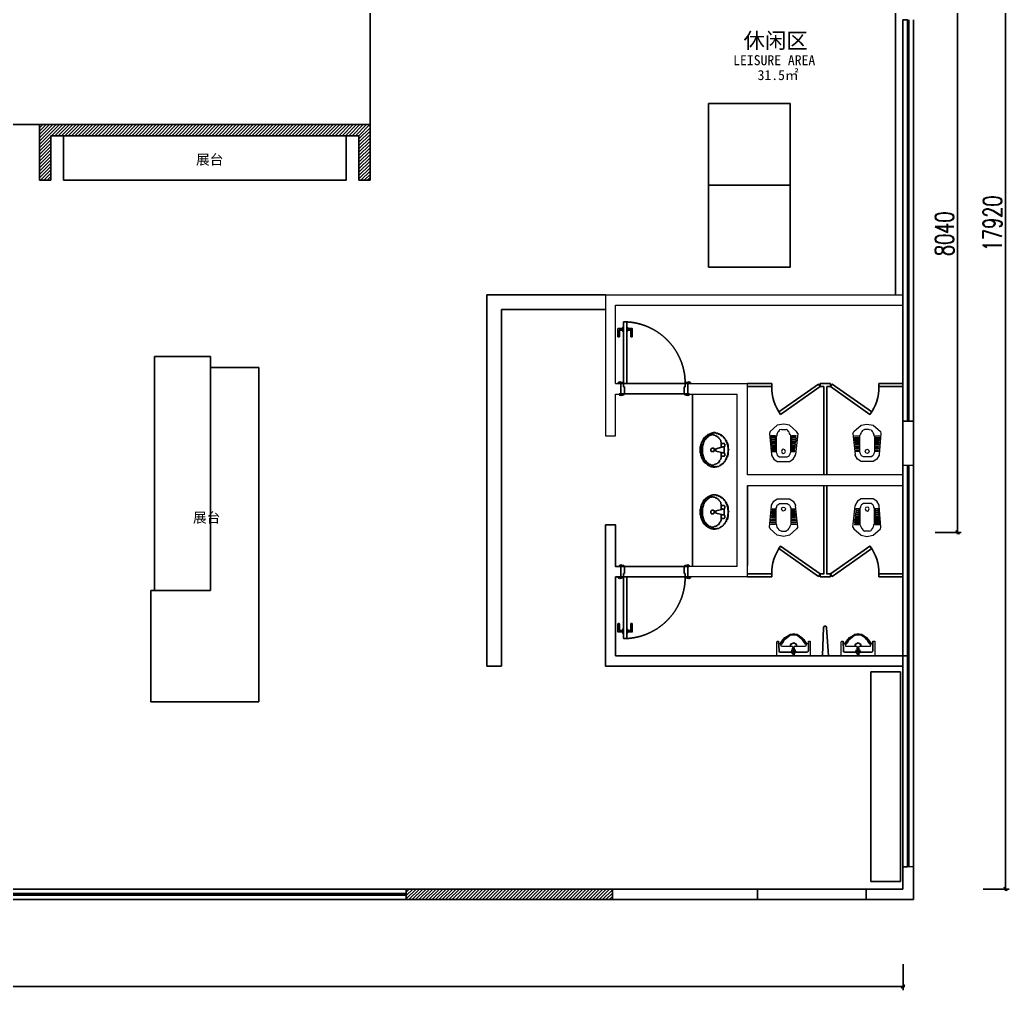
# Model space of a CAD drawing. Header units: millimetres. Extents: x 5625199 to 7433318, y -3316392 to -2552493.
# Drawn here: x 5641114 to 5654424, y -3289603 to -3276542 of the extents above; entities that cross this region are included whole.
import ezdxf

# ---------------------------------------------------------------- set-up
doc = ezdxf.new("R2010")
doc.units = ezdxf.units.MM
doc.header["$PDMODE"] = 35
doc.header["$PDSIZE"] = -10
doc.linetypes.add('HIDDEN', pattern=[9.525, 6.35, -3.175])
for name, color, linetype in [('250', 250, 'Continuous'), ('8', 8, 'Continuous'), ('PL-固定落地', 155, 'Continuous'), ('PL-文字标注', 2, 'Continuous'), ('PL-新建墙体', 5, 'Continuous'), ('PL-活动家具', 15, 'Continuous'), ('PL-门', 4, 'Continuous')]:
    doc.layers.add(name, color=color, linetype=linetype)
doc.styles.add('标注-尺寸', font='simplex.shx', dxfattribs={"width": 0.7})
doc.styles.add('黑体', font='simhei.ttf')
doc.dimstyles.new('MS55', dxfattribs={"dimscale": 0, "dimtxt": 5, "dimasz": 1, "dimexe": 1, "dimexo": 0.8, "dimgap": 1, "dimtad": 1, "dimdec": 0, "dimrnd": 5, "dimdsep": 46, "dimtxsty": '标注-尺寸', "dimblk": 'ARCHTICK', "dimcen": 0, "dimdle": 0.5, "dimclrd": 256, "dimclre": 256, "dimclrt": 50, "dimadec": 0, "dimazin": 0, "dimtfac": 1, "dimtdec": 0, "dimtix": 1, "dimtofl": 0, "dimtmove": 2, "dimatfit": 3, "dimldrblk": 'jt2', "dimfxl": 6, "dimfxlon": 1, "dimtvp": 1, "dimtolj": 1, "dimtzin": 0, "dimarcsym": 0})
pattern_1 = [(45, (-621.367, -1107622.706), (-22.4506403, 22.4506403), [])]

# ---------------------------------------------------------------- blocks, each defined once
blk = doc.blocks.new('_ArchTick')
at = {"color": 0, "linetype": 'ByBlock', "const_width": 0.4}
blk.add_lwpolyline([(-0.5, -0.5), (0.5, 0.5)], dxfattribs=at)
blk = doc.blocks.new('*D1386')
at = {"layer": '8', "lineweight": -2, "ltscale": 500, "transparency": 16777216}
for p, q in [((5653429, -3275402), (5653779, -3275402)), ((5653729, -3275377), (5653729, -3283467)), ((5653429, -3283442), (5653779, -3283442))]:
    blk.add_line(p, q, dxfattribs=at)
at = {"layer": 'Defpoints', "color": 0, "ltscale": 500, "transparency": 16777216}
for p in [(5651455, -3275402), (5652385, -3283442), (5653729, -3283442)]:
    blk.add_point(p, dxfattribs=at)
at = {"layer": '8', "linetype": 'ByBlock', "lineweight": -2, "ltscale": 500, "transparency": 16777216, "xscale": 50.00000000000001, "yscale": 50.00000000000001, "zscale": 50.00000000000001}
for p, rotation in [((5653729, -3275402), 90), ((5653729, -3283442), 270)]:
    blk.add_blockref('_ArchTick', p, dxfattribs=dict(at, rotation=rotation))
at = {"layer": '8', "color": 50, "ltscale": 500, "transparency": 16777216, "insert": (5653554, -3279422), "char_height": 250, "attachment_point": 5, "rotation": 90, "style": '标注-尺寸'}
blk.add_mtext('\\A1;8040', dxfattribs=at)
blk = doc.blocks.new('jt2')
at = {"ltscale": 0.1}
blk.add_line((0, 0), (-1, 0), dxfattribs=at)
at = {"color": 6, "ltscale": 0.1}
blk.add_lwpolyline([(-1.22, 1.26), (-0.72, 1.5), (0.02, 0), (-0.72, -1.5), (-1.22, -1.26), (0, 0), (-1.22, 1.26)], dxfattribs=at)
blk = doc.blocks.new('*D1387')
at = {"layer": '8', "lineweight": -2, "ltscale": 500, "transparency": 16777216}
for p, q in [((5654074, -3270322), (5654424, -3270322)), ((5654374, -3288267), (5654374, -3270297)), ((5654074, -3288242), (5654424, -3288242))]:
    blk.add_line(p, q, dxfattribs=at)
at = {"layer": 'Defpoints', "color": 0, "ltscale": 500, "transparency": 16777216}
for p in [(5652864, -3270322), (5654374, -3270322), (5652747, -3288242)]:
    blk.add_point(p, dxfattribs=at)
at = {"layer": '8', "linetype": 'ByBlock', "lineweight": -2, "ltscale": 500, "transparency": 16777216, "xscale": 50.00000000000001, "yscale": 50.00000000000001, "zscale": 50.00000000000001}
for p, rotation in [((5654374, -3270322), 90), ((5654374, -3288242), 270)]:
    blk.add_blockref('_ArchTick', p, dxfattribs=dict(at, rotation=rotation))
at = {"layer": '8', "color": 50, "ltscale": 500, "transparency": 16777216, "insert": (5654199, -3279282), "char_height": 250, "attachment_point": 5, "rotation": 90, "style": '标注-尺寸'}
blk.add_mtext('\\A1;17920', dxfattribs=at)
blk = doc.blocks.new('*D1390')
at = {"layer": '8', "lineweight": -2, "ltscale": 500, "transparency": 16777216}
for p, q in [((5626825, -3289253), (5626825, -3289603)), ((5652995, -3289253), (5652995, -3289603)), ((5626800, -3289553), (5653020, -3289553))]:
    blk.add_line(p, q, dxfattribs=at)
at = {"layer": 'Defpoints', "color": 0, "ltscale": 500, "transparency": 16777216}
for p in [(5626825, -3284384), (5652995, -3288242), (5652995, -3289553)]:
    blk.add_point(p, dxfattribs=at)
at = {"layer": '8', "linetype": 'ByBlock', "lineweight": -2, "ltscale": 500, "transparency": 16777216, "xscale": 50.00000000000001, "yscale": 50.00000000000001, "zscale": 50.00000000000001, "rotation": 180}
blk.add_blockref('_ArchTick', (5626825, -3289553), dxfattribs=at)
at = {"layer": '8', "linetype": 'ByBlock', "lineweight": -2, "ltscale": 500, "transparency": 16777216, "xscale": 50.00000000000001, "yscale": 50.00000000000001, "zscale": 50.00000000000001}
blk.add_blockref('_ArchTick', (5652995, -3289553), dxfattribs=at)
at = {"layer": '8', "color": 50, "ltscale": 500, "transparency": 16777216, "insert": (5639910, -3289378), "char_height": 250, "attachment_point": 5, "style": '标注-尺寸'}
blk.add_mtext('\\A1;26170', dxfattribs=at)
blk = doc.blocks.new('GRDRDRD')
at = {"lineweight": 9}
for points in [[(5099847, -2519310), (5099792, -2519279), (5099760, -2519231), (5099760, -2519145), (5099760, -2519066), (5099792, -2519018), (5099847, -2518987)], [(5099847, -2518987), (5099855, -2518987)], [(5100139, -2518955), (5099855, -2518987)], [(5100139, -2518955), (5100163, -2518971)], [(5100163, -2518971), (5100250, -2519066), (5100265, -2519145), (5100250, -2519231), (5100163, -2519326)], [(5099823, -2519097), (5099839, -2519073)], [(5099823, -2519200), (5099823, -2519097)], [(5099839, -2519073), (5099847, -2519066), (5099863, -2519058), (5099871, -2519058), (5099886, -2519050), (5100100, -2519050)], [(5100100, -2519050), (5100107, -2519050)], [(5100107, -2519050), (5100123, -2519058), (5100139, -2519066), (5100155, -2519073), (5100163, -2519081), (5100178, -2519089), (5100186, -2519097)], [(5100186, -2519097), (5100194, -2519113)], [(5100194, -2519176), (5100194, -2519113)], [(5099839, -2519223), (5099823, -2519200)], [(5100107, -2519247), (5100100, -2519247), (5099886, -2519247), (5099871, -2519239), (5099863, -2519239), (5099847, -2519231), (5099839, -2519223)], [(5100107, -2519239), (5100100, -2519247)], [(5100186, -2519200), (5100178, -2519208), (5100163, -2519216), (5100155, -2519223), (5100139, -2519231), (5100123, -2519239), (5100107, -2519239)], [(5100194, -2519176), (5100186, -2519200)], [(5100139, -2519334), (5099855, -2519310), (5099847, -2519310)], [(5100163, -2519326), (5100139, -2519334)]]:
    blk.add_lwpolyline(points, dxfattribs=at)
at = {"lineweight": 13}
for points in [[(5099894, -2518995), (5099910, -2518995), (5099910, -2519042), (5099894, -2519042)], [(5099926, -2518995), (5099942, -2518995), (5099942, -2519042), (5099926, -2519042)], [(5099950, -2518995), (5099965, -2518987), (5099965, -2519042), (5099950, -2519042)], [(5099981, -2518987), (5099997, -2518987), (5099997, -2519042), (5099981, -2519042)], [(5100013, -2518987), (5100021, -2518987), (5100021, -2519042), (5100013, -2519042)], [(5100052, -2519042), (5100036, -2519042), (5100036, -2518979), (5100052, -2518979)], [(5100084, -2519042), (5100068, -2519042), (5100068, -2518979), (5100084, -2518979)], [(5100107, -2519042), (5100100, -2519042), (5100100, -2518979), (5100107, -2518979)], [(5099894, -2519176), (5099878, -2519168), (5099871, -2519152), (5099878, -2519129), (5099894, -2519121), (5099918, -2519129), (5099926, -2519152), (5099918, -2519168)], [(5100084, -2519318), (5100068, -2519318), (5100068, -2519255), (5100084, -2519255)], [(5100100, -2519318), (5100100, -2519255), (5100107, -2519255), (5100107, -2519318)]]:
    blk.add_lwpolyline(points, close=True, dxfattribs=at)
for points in [[(5099894, -2519302), (5099894, -2519255), (5099910, -2519255), (5099910, -2519302)], [(5099910, -2519302), (5099894, -2519302)], [(5099926, -2519302), (5099926, -2519255), (5099942, -2519255), (5099942, -2519302)], [(5099942, -2519302), (5099926, -2519302)], [(5099950, -2519302), (5099950, -2519255), (5099965, -2519255), (5099965, -2519302)], [(5099965, -2519302), (5099950, -2519302)], [(5099981, -2519310), (5099981, -2519255), (5099997, -2519255), (5099997, -2519310)], [(5100013, -2519310), (5100013, -2519255), (5100021, -2519255), (5100021, -2519310)], [(5100036, -2519310), (5100036, -2519255), (5100052, -2519255), (5100052, -2519318), (5100036, -2519310)], [(5099997, -2519310), (5099981, -2519310)], [(5100021, -2519310), (5100013, -2519310)]]:
    blk.add_lwpolyline(points, dxfattribs=at)
blk = doc.blocks.new('SFSEEE')
at = {"lineweight": 9}
for points in [[(5103261, -2495352), (5103269, -2495352), (5103269, -2495375), (5103261, -2495375), (5103072, -2495375), (5103072, -2494925), (5103261, -2494925), (5103269, -2494933), (5103269, -2494949), (5103261, -2494949)], [(5103246, -2494949), (5103238, -2494957), (5103238, -2494965), (5103238, -2494973), (5103269, -2494996), (5103293, -2495012), (5103317, -2495036), (5103340, -2495075), (5103364, -2495107), (5103364, -2495123), (5103372, -2495154), (5103364, -2495178), (5103364, -2495202), (5103340, -2495233), (5103317, -2495265), (5103293, -2495289), (5103269, -2495304), (5103238, -2495328), (5103238, -2495336), (5103238, -2495344), (5103246, -2495352)], [(5103198, -2495139), (5103198, -2495012), (5103198, -2494989), (5103222, -2494981), (5103238, -2494973)], [(5103238, -2495328), (5103222, -2495320), (5103198, -2495312), (5103198, -2495296), (5103198, -2495162)]]:
    blk.add_lwpolyline(points, dxfattribs=at)
at = {"lineweight": 25}
for points in [[(5103261, -2494949), (5103143, -2494957), (5103127, -2494957), (5103119, -2494973), (5103119, -2495123)], [(5103222, -2494981), (5103230, -2494989), (5103261, -2495012), (5103285, -2495028), (5103301, -2495044), (5103332, -2495083), (5103348, -2495107), (5103356, -2495131), (5103356, -2495154), (5103356, -2495170), (5103348, -2495194), (5103332, -2495225), (5103301, -2495257), (5103285, -2495273), (5103261, -2495289), (5103230, -2495312), (5103222, -2495320)], [(5103072, -2495146), (5103096, -2495146), (5103104, -2495139)], [(5103104, -2495162), (5103096, -2495162), (5103072, -2495162), (5103072, -2495139)], [(5103261, -2495352), (5103143, -2495352), (5103127, -2495344), (5103119, -2495328), (5103119, -2495178)], [(5103159, -2495139), (5103159, -2495131)], [(5103159, -2495162), (5103159, -2495154)], [(5103167, -2495146), (5103175, -2495146), (5103182, -2495146)], [(5103167, -2495154), (5103175, -2495154), (5103182, -2495154)], [(5103175, -2495162), (5103175, -2495154)], [(5103182, -2495146), (5103190, -2495146), (5103190, -2495139), (5103190, -2495162), (5103190, -2495139), (5103190, -2495162), (5103182, -2495154)], [(5103198, -2495194), (5103230, -2495186), (5103246, -2495154), (5103230, -2495115), (5103198, -2495107)]]:
    blk.add_lwpolyline(points, dxfattribs=at)
for points in [[(5103072, -2495139), (5103072, -2495162), (5103072, -2495146)], [(5103127, -2495123), (5103111, -2495131), (5103104, -2495154), (5103111, -2495170), (5103127, -2495178), (5103151, -2495170), (5103159, -2495154), (5103151, -2495131)], [(5103143, -2495154), (5103135, -2495146), (5103127, -2495146), (5103119, -2495154), (5103127, -2495162), (5103135, -2495162)], [(5103175, -2495162), (5103175, -2495139), (5103167, -2495139), (5103167, -2495162)]]:
    blk.add_lwpolyline(points, close=True, dxfattribs=at)
blk = doc.blocks.new('yqd_1_900_140_ydhd1_ywsp3_45_0_0_3')
for p, q in [((-0.411, 1), (-0.461, 1)), ((-0.461, 1), (-0.461, 0.078)), ((-0.411, 0.078), (-0.411, 1)), ((-0.5, 0.078), (-0.461, 0.078)), ((-0.5, -0.078), (-0.5, 0.078)), ((-0.461, 0.078), (-0.411, 0.078)), ((-0.461, 0.078), (-0.461, 0.028)), ((-0.461, 0.028), (-0.444, 0.028)), ((-0.444, 0.028), (-0.444, -0.078)), ((0.461, 0.028), (0.444, 0.028)), ((0.444, 0.028), (0.444, -0.078)), ((0.5, 0.078), (0.461, 0.078)), ((0.461, 0.078), (0.461, 0.028)), ((0.5, -0.078), (0.5, 0.078)), ((-0.444, -0.078), (-0.5, -0.078)), ((0.444, -0.078), (0.5, -0.078))]:
    blk.add_line(p, q)
at = {"ltscale": 500}
for p, q in [((-0.5, 0.078), (0.5, 0.078)), ((-0.5, -0.078), (0.5, -0.078))]:
    blk.add_line(p, q, dxfattribs=at)
for points in [[(-0.476, 0.901), (-0.539, 0.901, 0.414214), (-0.543, 0.898), (-0.543, 0.777, 0.414214), (-0.539, 0.774), (-0.527, 0.774, 0.414214), (-0.523, 0.777), (-0.523, 0.874, -0.414214), (-0.52, 0.877), (-0.476, 0.877)], [(-0.396, 0.901), (-0.333, 0.901, -0.414214), (-0.33, 0.898), (-0.33, 0.777, -0.414214), (-0.333, 0.774), (-0.346, 0.774, -0.414214), (-0.349, 0.777), (-0.349, 0.874, 0.414214), (-0.352, 0.877), (-0.396, 0.877)]]:
    blk.add_lwpolyline(points, format="xyb")
for points in [[(-0.471, 0.872), (-0.471, 0.906), (-0.476, 0.906), (-0.476, 0.872)], [(-0.461, 0.858), (-0.461, 0.92), (-0.471, 0.92), (-0.471, 0.858)], [(-0.411, 0.858), (-0.411, 0.92), (-0.402, 0.92), (-0.402, 0.858)], [(-0.402, 0.872), (-0.402, 0.906), (-0.396, 0.906), (-0.396, 0.872)]]:
    blk.add_lwpolyline(points, close=True)
at = {"lineweight": -3}
for points in [[(-0.539, 0.091), (-0.539, 0.078), (-0.472, 0.078), (-0.472, 0.093), (-0.476, 0.093, -1), (-0.483, 0.093, -0.128551), (-0.507, 0.099, 0.3547), (-0.528, 0.097), (-0.533, 0.097, -0.414214), (-0.539, 0.091)], [(0.539, 0.091), (0.539, 0.078), (0.472, 0.078), (0.472, 0.093), (0.476, 0.093, 1), (0.483, 0.093, 0.128551), (0.507, 0.099, -0.3547), (0.528, 0.097), (0.533, 0.097, 0.414214), (0.539, 0.091)], [(-0.522, -0.091), (-0.522, -0.078), (-0.456, -0.078), (-0.456, -0.093), (-0.459, -0.093, 1), (-0.467, -0.093, 0.128551), (-0.49, -0.099, -0.3547), (-0.511, -0.097), (-0.517, -0.097, 0.414214), (-0.522, -0.091)], [(0.522, -0.091), (0.522, -0.078), (0.456, -0.078), (0.456, -0.093), (0.459, -0.093, -1), (0.467, -0.093, -0.128551), (0.49, -0.099, 0.3547), (0.511, -0.097), (0.517, -0.097, -0.414214), (0.522, -0.091)]]:
    blk.add_lwpolyline(points, format="xyb", dxfattribs=at)
at = {"color": 250, "linetype": 'HIDDEN', "ltscale": 15}
blk.add_arc((-0.461, 0.078), 0.922, 0, 90, dxfattribs=at)
blk = doc.blocks.new('TFHFTTT')
at = {"lineweight": 9}
for points in [[(5099575, -2521011), (5099567, -2521011), (5099551, -2521019), (5099543, -2521027), (5099535, -2521035), (5099527, -2521043), (5099519, -2521051), (5099511, -2521059)], [(5099646, -2520988), (5099638, -2520988), (5099622, -2520996), (5099614, -2520996), (5099606, -2520996), (5099590, -2521004), (5099582, -2521004), (5099575, -2521011)], [(5099717, -2521011), (5099701, -2521004), (5099693, -2521004), (5099685, -2520996), (5099677, -2520996), (5099669, -2520996), (5099654, -2520988), (5099646, -2520988)], [(5099780, -2521059), (5099772, -2521051), (5099764, -2521043), (5099756, -2521035), (5099740, -2521027), (5099732, -2521019), (5099725, -2521011), (5099717, -2521011)], [(5099464, -2521138), (5099464, -2521146), (5099456, -2521161), (5099456, -2521169), (5099456, -2521185), (5099456, -2521201), (5099456, -2521209), (5099448, -2521225)], [(5099511, -2521059), (5099504, -2521067), (5099496, -2521083), (5099488, -2521090), (5099480, -2521098), (5099480, -2521114), (5099472, -2521122), (5099464, -2521138)], [(5099819, -2521138), (5099819, -2521122), (5099811, -2521114), (5099804, -2521098), (5099796, -2521090), (5099796, -2521083), (5099788, -2521067), (5099780, -2521059)], [(5099835, -2521225), (5099835, -2521209), (5099835, -2521201), (5099835, -2521185), (5099827, -2521169), (5099827, -2521161), (5099827, -2521146), (5099819, -2521138)], [(5099448, -2521225), (5099456, -2521240), (5099456, -2521248), (5099456, -2521264), (5099456, -2521280), (5099456, -2521288), (5099464, -2521304), (5099464, -2521311)], [(5099819, -2521311), (5099827, -2521304), (5099827, -2521288), (5099827, -2521280), (5099835, -2521264), (5099835, -2521248), (5099835, -2521240), (5099835, -2521225)], [(5099464, -2521311), (5099472, -2521327), (5099480, -2521335), (5099480, -2521351), (5099488, -2521359), (5099496, -2521367), (5099504, -2521383), (5099511, -2521390)], [(5099511, -2521390), (5099519, -2521398), (5099527, -2521406), (5099535, -2521414), (5099543, -2521422), (5099551, -2521430), (5099567, -2521438), (5099575, -2521438)], [(5099717, -2521438), (5099725, -2521438), (5099732, -2521430), (5099740, -2521422), (5099756, -2521414), (5099764, -2521406), (5099772, -2521398), (5099780, -2521390)], [(5099780, -2521390), (5099788, -2521383), (5099796, -2521367), (5099796, -2521359), (5099804, -2521351), (5099811, -2521335), (5099819, -2521327), (5099819, -2521311)], [(5099575, -2521438), (5099582, -2521446), (5099590, -2521454), (5099606, -2521454), (5099614, -2521454), (5099622, -2521454), (5099638, -2521461), (5099646, -2521461)], [(5099646, -2521461), (5099654, -2521461), (5099669, -2521454), (5099677, -2521454), (5099685, -2521454), (5099693, -2521454), (5099701, -2521446), (5099717, -2521438)], [(5099646, -2521823), (5099638, -2521823), (5099622, -2521831), (5099614, -2521831), (5099606, -2521831), (5099590, -2521839), (5099582, -2521839), (5099575, -2521847)], [(5099717, -2521847), (5099701, -2521839), (5099693, -2521839), (5099685, -2521831), (5099677, -2521831), (5099669, -2521831), (5099654, -2521823), (5099646, -2521823)], [(5099511, -2521894), (5099504, -2521902), (5099496, -2521918), (5099488, -2521925), (5099480, -2521933), (5099480, -2521949), (5099472, -2521957), (5099464, -2521973)], [(5099575, -2521847), (5099567, -2521847), (5099551, -2521854), (5099543, -2521862), (5099535, -2521870), (5099527, -2521878), (5099519, -2521886), (5099511, -2521894)], [(5099780, -2521894), (5099772, -2521886), (5099764, -2521878), (5099756, -2521870), (5099740, -2521862), (5099732, -2521854), (5099725, -2521847), (5099717, -2521847)], [(5099819, -2521973), (5099819, -2521957), (5099811, -2521949), (5099804, -2521933), (5099796, -2521925), (5099796, -2521918), (5099788, -2521902), (5099780, -2521894)], [(5099464, -2521973), (5099464, -2521981), (5099456, -2521997), (5099456, -2522004), (5099456, -2522020), (5099456, -2522036), (5099456, -2522044), (5099448, -2522060)], [(5099448, -2522060), (5099456, -2522075), (5099456, -2522083), (5099456, -2522099), (5099456, -2522115), (5099456, -2522123), (5099464, -2522139), (5099464, -2522147)], [(5099835, -2522060), (5099835, -2522044), (5099835, -2522036), (5099835, -2522020), (5099827, -2522004), (5099827, -2521997), (5099827, -2521981), (5099819, -2521973)], [(5099819, -2522147), (5099827, -2522139), (5099827, -2522123), (5099827, -2522115), (5099835, -2522099), (5099835, -2522083), (5099835, -2522075), (5099835, -2522060)], [(5099464, -2522147), (5099472, -2522162), (5099480, -2522170), (5099480, -2522186), (5099488, -2522194), (5099496, -2522202), (5099504, -2522218), (5099511, -2522225)], [(5099511, -2522225), (5099519, -2522233), (5099527, -2522241), (5099535, -2522249), (5099543, -2522257), (5099551, -2522265), (5099567, -2522273), (5099575, -2522273)], [(5099717, -2522273), (5099725, -2522273), (5099732, -2522265), (5099740, -2522257), (5099756, -2522249), (5099764, -2522241), (5099772, -2522233), (5099780, -2522225)], [(5099780, -2522225), (5099788, -2522218), (5099796, -2522202), (5099796, -2522194), (5099804, -2522186), (5099811, -2522170), (5099819, -2522162), (5099819, -2522147)], [(5099575, -2522273), (5099582, -2522281), (5099590, -2522289), (5099606, -2522289), (5099614, -2522289), (5099622, -2522289), (5099638, -2522297), (5099646, -2522297)], [(5099646, -2522297), (5099654, -2522297), (5099669, -2522289), (5099677, -2522289), (5099685, -2522289), (5099693, -2522289), (5099701, -2522281), (5099717, -2522273)]]:
    blk.add_lwpolyline(points, dxfattribs=at)
at = {"lineweight": 25}
for points in [[(5099575, -2521011), (5099567, -2521019), (5099559, -2521027), (5099551, -2521035), (5099535, -2521035), (5099527, -2521043), (5099519, -2521051), (5099511, -2521067)], [(5099622, -2521414), (5099630, -2521422), (5099638, -2521422), (5099646, -2521422), (5099654, -2521430), (5099661, -2521430), (5099669, -2521430), (5099677, -2521430), (5099685, -2521430), (5099693, -2521422), (5099701, -2521422), (5099709, -2521422), (5099717, -2521414), (5099725, -2521406), (5099732, -2521398), (5099740, -2521398), (5099748, -2521390), (5099756, -2521375), (5099764, -2521367), (5099772, -2521359), (5099780, -2521351), (5099780, -2521335), (5099788, -2521327), (5099788, -2521319), (5099796, -2521304), (5099796, -2521296), (5099804, -2521280), (5099804, -2521264), (5099804, -2521256), (5099804, -2521240), (5099804, -2521225), (5099804, -2521209), (5099804, -2521201), (5099804, -2521185), (5099804, -2521169), (5099796, -2521161), (5099796, -2521146), (5099788, -2521138), (5099788, -2521122), (5099780, -2521114), (5099780, -2521098), (5099772, -2521090), (5099764, -2521083), (5099756, -2521075), (5099748, -2521067), (5099740, -2521059), (5099732, -2521051), (5099725, -2521043), (5099717, -2521035), (5099709, -2521035), (5099701, -2521027), (5099693, -2521027), (5099685, -2521027), (5099677, -2521019), (5099669, -2521019), (5099661, -2521019), (5099654, -2521027), (5099646, -2521027), (5099638, -2521027), (5099630, -2521035), (5099622, -2521035), (5099606, -2521043), (5099598, -2521051), (5099590, -2521059), (5099582, -2521067), (5099575, -2521075), (5099567, -2521083), (5099567, -2521090)], [(5099646, -2520996), (5099638, -2520996), (5099630, -2520996), (5099614, -2521004), (5099606, -2521004), (5099598, -2521004), (5099582, -2521011), (5099575, -2521011)], [(5099709, -2521011), (5099701, -2521011), (5099693, -2521004), (5099685, -2521004), (5099677, -2521004), (5099669, -2520996), (5099654, -2520996), (5099646, -2520996)], [(5099772, -2521067), (5099764, -2521051), (5099756, -2521043), (5099748, -2521035), (5099740, -2521035), (5099732, -2521027), (5099725, -2521019), (5099709, -2521011)], [(5099472, -2521138), (5099472, -2521146), (5099464, -2521161), (5099464, -2521177), (5099464, -2521185), (5099456, -2521201), (5099456, -2521209), (5099456, -2521225)], [(5099511, -2521067), (5099504, -2521075), (5099496, -2521083), (5099496, -2521090), (5099488, -2521106), (5099480, -2521114), (5099480, -2521122), (5099472, -2521138)], [(5099567, -2521090), (5099559, -2521098), (5099559, -2521106), (5099559, -2521114), (5099551, -2521122), (5099551, -2521130), (5099551, -2521193)], [(5099819, -2521138), (5099811, -2521122), (5099804, -2521114), (5099804, -2521106), (5099796, -2521090), (5099788, -2521083), (5099780, -2521075), (5099772, -2521067)], [(5099827, -2521225), (5099827, -2521209), (5099827, -2521201), (5099827, -2521185), (5099827, -2521177), (5099819, -2521161), (5099819, -2521146), (5099819, -2521138)], [(5099456, -2521225), (5099456, -2521240), (5099456, -2521248), (5099464, -2521264), (5099464, -2521280), (5099464, -2521288), (5099472, -2521304), (5099472, -2521311)], [(5099511, -2521185), (5099511, -2521264)], [(5099527, -2521185), (5099622, -2521209), (5099622, -2521240), (5099527, -2521264)], [(5099551, -2521256), (5099551, -2521319), (5099551, -2521327), (5099551, -2521335), (5099559, -2521343), (5099559, -2521351), (5099567, -2521359), (5099575, -2521367), (5099575, -2521375), (5099582, -2521390), (5099590, -2521398), (5099598, -2521398), (5099606, -2521406), (5099622, -2521414)], [(5099819, -2521311), (5099819, -2521304), (5099819, -2521288), (5099827, -2521280), (5099827, -2521264), (5099827, -2521248), (5099827, -2521240), (5099827, -2521225)], [(5099472, -2521311), (5099480, -2521327), (5099480, -2521335), (5099488, -2521351), (5099496, -2521359), (5099496, -2521367), (5099504, -2521375), (5099511, -2521390)], [(5099511, -2521390), (5099519, -2521398), (5099527, -2521406), (5099535, -2521414), (5099551, -2521422), (5099559, -2521430), (5099567, -2521430), (5099575, -2521438)], [(5099709, -2521438), (5099725, -2521430), (5099732, -2521430), (5099740, -2521422), (5099748, -2521414), (5099756, -2521406), (5099764, -2521398), (5099772, -2521390)], [(5099772, -2521390), (5099780, -2521375), (5099788, -2521367), (5099796, -2521359), (5099804, -2521351), (5099804, -2521335), (5099811, -2521327), (5099819, -2521311)], [(5099575, -2521438), (5099582, -2521446), (5099598, -2521446), (5099606, -2521446), (5099614, -2521454), (5099630, -2521454), (5099638, -2521454), (5099646, -2521454)], [(5099646, -2521454), (5099654, -2521454), (5099669, -2521454), (5099677, -2521454), (5099685, -2521446), (5099693, -2521446), (5099701, -2521446), (5099709, -2521438)], [(5099646, -2521831), (5099638, -2521831), (5099630, -2521831), (5099614, -2521839), (5099606, -2521839), (5099598, -2521839), (5099582, -2521847), (5099575, -2521847)], [(5099709, -2521847), (5099701, -2521847), (5099693, -2521839), (5099685, -2521839), (5099677, -2521839), (5099669, -2521831), (5099654, -2521831), (5099646, -2521831)], [(5099511, -2521902), (5099504, -2521910), (5099496, -2521918), (5099496, -2521925), (5099488, -2521941), (5099480, -2521949), (5099480, -2521957), (5099472, -2521973)], [(5099575, -2521847), (5099567, -2521854), (5099559, -2521862), (5099551, -2521870), (5099535, -2521870), (5099527, -2521878), (5099519, -2521886), (5099511, -2521902)], [(5099567, -2521925), (5099559, -2521933), (5099559, -2521941), (5099559, -2521949), (5099551, -2521957), (5099551, -2521965), (5099551, -2522028)], [(5099622, -2522249), (5099630, -2522257), (5099638, -2522257), (5099646, -2522257), (5099654, -2522265), (5099661, -2522265), (5099669, -2522265), (5099677, -2522265), (5099685, -2522265), (5099693, -2522257), (5099701, -2522257), (5099709, -2522257), (5099717, -2522249), (5099725, -2522241), (5099732, -2522233), (5099740, -2522233), (5099748, -2522225), (5099756, -2522210), (5099764, -2522202), (5099772, -2522194), (5099780, -2522186), (5099780, -2522170), (5099788, -2522162), (5099788, -2522154), (5099796, -2522139), (5099796, -2522131), (5099804, -2522115), (5099804, -2522099), (5099804, -2522091), (5099804, -2522075), (5099804, -2522060), (5099804, -2522044), (5099804, -2522036), (5099804, -2522020), (5099804, -2522004), (5099796, -2521997), (5099796, -2521981), (5099788, -2521973), (5099788, -2521957), (5099780, -2521949), (5099780, -2521933), (5099772, -2521925), (5099764, -2521918), (5099756, -2521910), (5099748, -2521902), (5099740, -2521894), (5099732, -2521886), (5099725, -2521878), (5099717, -2521870), (5099709, -2521870), (5099701, -2521862), (5099693, -2521862), (5099685, -2521862), (5099677, -2521854), (5099669, -2521854), (5099661, -2521854), (5099654, -2521862), (5099646, -2521862), (5099638, -2521862), (5099630, -2521870), (5099622, -2521870), (5099606, -2521878), (5099598, -2521886), (5099590, -2521894), (5099582, -2521902), (5099575, -2521910), (5099567, -2521918), (5099567, -2521925)], [(5099772, -2521902), (5099764, -2521886), (5099756, -2521878), (5099748, -2521870), (5099740, -2521870), (5099732, -2521862), (5099725, -2521854), (5099709, -2521847)], [(5099819, -2521973), (5099811, -2521957), (5099804, -2521949), (5099804, -2521941), (5099796, -2521925), (5099788, -2521918), (5099780, -2521910), (5099772, -2521902)], [(5099472, -2521973), (5099472, -2521981), (5099464, -2521997), (5099464, -2522012), (5099464, -2522020), (5099456, -2522036), (5099456, -2522044), (5099456, -2522060)], [(5099456, -2522060), (5099456, -2522075), (5099456, -2522083), (5099464, -2522099), (5099464, -2522115), (5099464, -2522123), (5099472, -2522139), (5099472, -2522147)], [(5099511, -2522020), (5099511, -2522099)], [(5099527, -2522020), (5099622, -2522044), (5099622, -2522075), (5099527, -2522099)], [(5099551, -2522091), (5099551, -2522154), (5099551, -2522162), (5099551, -2522170), (5099559, -2522178), (5099559, -2522186), (5099567, -2522194), (5099575, -2522202), (5099575, -2522210), (5099582, -2522225), (5099590, -2522233), (5099598, -2522233), (5099606, -2522241), (5099622, -2522249)], [(5099827, -2522060), (5099827, -2522044), (5099827, -2522036), (5099827, -2522020), (5099827, -2522012), (5099819, -2521997), (5099819, -2521981), (5099819, -2521973)], [(5099819, -2522147), (5099819, -2522139), (5099819, -2522123), (5099827, -2522115), (5099827, -2522099), (5099827, -2522083), (5099827, -2522075), (5099827, -2522060)], [(5099472, -2522147), (5099480, -2522162), (5099480, -2522170), (5099488, -2522186), (5099496, -2522194), (5099496, -2522202), (5099504, -2522210), (5099511, -2522225)], [(5099511, -2522225), (5099519, -2522233), (5099527, -2522241), (5099535, -2522249), (5099551, -2522257), (5099559, -2522265), (5099567, -2522265), (5099575, -2522273)], [(5099709, -2522273), (5099725, -2522265), (5099732, -2522265), (5099740, -2522257), (5099748, -2522249), (5099756, -2522241), (5099764, -2522233), (5099772, -2522225)], [(5099772, -2522225), (5099780, -2522210), (5099788, -2522202), (5099796, -2522194), (5099804, -2522186), (5099804, -2522170), (5099811, -2522162), (5099819, -2522147)], [(5099575, -2522273), (5099582, -2522281), (5099598, -2522281), (5099606, -2522281), (5099614, -2522289), (5099630, -2522289), (5099638, -2522289), (5099646, -2522289)], [(5099646, -2522289), (5099654, -2522289), (5099669, -2522289), (5099677, -2522289), (5099685, -2522281), (5099693, -2522281), (5099701, -2522281), (5099709, -2522273)]]:
    blk.add_lwpolyline(points, dxfattribs=at)
for points in [[(5099504, -2521161), (5099504, -2521169), (5099504, -2521177), (5099511, -2521177), (5099511, -2521185), (5099519, -2521185), (5099527, -2521185), (5099535, -2521185), (5099543, -2521185), (5099543, -2521177), (5099551, -2521169), (5099551, -2521161), (5099551, -2521154), (5099543, -2521146), (5099543, -2521138), (5099535, -2521138), (5099527, -2521138), (5099519, -2521138), (5099511, -2521138), (5099511, -2521146), (5099504, -2521146), (5099504, -2521154)], [(5099504, -2521288), (5099504, -2521296), (5099504, -2521304), (5099511, -2521304), (5099511, -2521311), (5099519, -2521311), (5099527, -2521311), (5099535, -2521311), (5099543, -2521311), (5099543, -2521304), (5099551, -2521296), (5099551, -2521288), (5099551, -2521280), (5099543, -2521272), (5099535, -2521264), (5099527, -2521264), (5099519, -2521264), (5099511, -2521264), (5099511, -2521272), (5099504, -2521272), (5099504, -2521280)], [(5099646, -2521225), (5099646, -2521233), (5099646, -2521240), (5099654, -2521240), (5099654, -2521248), (5099661, -2521248), (5099669, -2521248), (5099677, -2521248), (5099685, -2521248), (5099685, -2521240), (5099693, -2521233), (5099693, -2521225), (5099693, -2521217), (5099685, -2521209), (5099677, -2521201), (5099669, -2521201), (5099661, -2521201), (5099654, -2521201), (5099654, -2521209), (5099646, -2521209), (5099646, -2521217)], [(5099504, -2521997), (5099504, -2522004), (5099504, -2522012), (5099511, -2522012), (5099511, -2522020), (5099519, -2522020), (5099527, -2522020), (5099535, -2522020), (5099543, -2522020), (5099543, -2522012), (5099551, -2522004), (5099551, -2521997), (5099551, -2521989), (5099543, -2521981), (5099543, -2521973), (5099535, -2521973), (5099527, -2521973), (5099519, -2521973), (5099511, -2521973), (5099511, -2521981), (5099504, -2521981), (5099504, -2521989)], [(5099504, -2522123), (5099504, -2522131), (5099504, -2522139), (5099511, -2522139), (5099511, -2522147), (5099519, -2522147), (5099527, -2522147), (5099535, -2522147), (5099543, -2522147), (5099543, -2522139), (5099551, -2522131), (5099551, -2522123), (5099551, -2522115), (5099543, -2522107), (5099535, -2522099), (5099527, -2522099), (5099519, -2522099), (5099511, -2522099), (5099511, -2522107), (5099504, -2522107), (5099504, -2522115)], [(5099646, -2522060), (5099646, -2522068), (5099646, -2522075), (5099654, -2522075), (5099654, -2522083), (5099661, -2522083), (5099669, -2522083), (5099677, -2522083), (5099685, -2522083), (5099685, -2522075), (5099693, -2522068), (5099693, -2522060), (5099693, -2522052), (5099685, -2522044), (5099677, -2522036), (5099669, -2522036), (5099661, -2522036), (5099654, -2522036), (5099654, -2522044), (5099646, -2522044), (5099646, -2522052)]]:
    blk.add_lwpolyline(points, close=True, dxfattribs=at)

msp = doc.modelspace()

# ---------------------------------------------------------------- hatches: boundary and pattern name
at = {"layer": 'PL-新建墙体'}
h = msp.add_hatch(dxfattribs=at)
h.set_pattern_fill('ANSI31', color=251, scale=10)
h.set_pattern_definition(pattern_1)
h.paths.add_polyline_path([(5631225.2, -3275402.37), (5630725.2, -3275402.37), (5630725.2, -3275552.37), (5630725.22, -3276052.37), (5631365.2, -3276052.37), (5631365.2, -3275552.37), (5633976.33, -3275552.37), (5633976.33, -3274802.37), (5633826.33, -3274802.37), (5633826.33, -3275402.37), (5631365.2, -3275402.37)])
h.paths.add_polyline_path([(5634576.33, -3277952.37), (5634576.33, -3278702.37), (5634726.33, -3278702.37), (5634726.33, -3278102.37), (5638829.94, -3278102.37), (5638829.94, -3278702.37), (5638979.94, -3278702.37), (5638979.94, -3277952.37)])
h.paths.add_polyline_path([(5638979.94, -3275552.37), (5638979.94, -3274802.37), (5638829.94, -3274802.37), (5638829.94, -3275402.37), (5634726.33, -3275402.37), (5634726.33, -3274802.37), (5634576.33, -3274802.37), (5634576.33, -3275552.37)])
h.paths.add_polyline_path([(5645825.23, -3275552.37), (5645825.23, -3274802.37), (5645675.23, -3274802.37), (5645675.23, -3275402.37), (5641529.94, -3275402.37), (5641529.94, -3274802.37), (5641379.94, -3274802.37), (5641379.94, -3275552.37)])
h.paths.add_polyline_path([(5641379.94, -3277952.37), (5641379.94, -3278702.37), (5641529.94, -3278702.37), (5641529.94, -3278102.37), (5645675.23, -3278102.37), (5645675.23, -3278702.37), (5645825.23, -3278702.37), (5645825.23, -3277952.37)])
h.paths.add_polyline_path([(5648394.59, -3270182.26), (5648394.59, -3270242.26), (5648394.59, -3270262.26), (5648394.59, -3270322.26), (5648994.59, -3270322.26), (5648994.59, -3270722.26), (5649144.59, -3270722.26), (5649144.59, -3270322.26), (5649265.17, -3270322.26), (5649265.17, -3270182.26)])
h = msp.add_hatch(dxfattribs=at)
h.set_pattern_fill('ANSI31', color=251, scale=10)
h.set_pattern_definition(pattern_1)
h.paths.add_polyline_path([(5646312.02, -3288382.43), (5649085.18, -3288382.43), (5649085.18, -3288242.43), (5646312.02, -3288242.43)])
h.paths.add_polyline_path([(5633857.9, -3288382.43), (5633857.9, -3288242.43), (5631085.18, -3288242.43), (5631085.18, -3288382.43)])

# ---------------------------------------------------------------- linework, layer by layer
at = {"color": 250, "ltscale": 500}
for p, q in [((5652994.75, -3281942.43), (5652994.75, -3276542.43)), ((5653134.75, -3281942.43), (5653134.75, -3276542.43)), ((5652994.75, -3282542.61), (5652994.75, -3287942.61)), ((5653134.75, -3282542.61), (5653134.75, -3287942.61)), ((5633857.9, -3288242.43), (5646312.02, -3288242.43)), ((5633857.9, -3288382.43), (5646312.02, -3288382.43))]:
    msp.add_line(p, q, dxfattribs=at)
at = {"color": 3, "ltscale": 500}
for p, q in [((5653054.75, -3281942.43), (5653054.75, -3276542.43)), ((5653074.75, -3281942.43), (5653074.75, -3276542.43)), ((5653054.75, -3282542.61), (5653054.75, -3287942.61)), ((5653074.75, -3282542.61), (5653074.75, -3287942.61)), ((5633857.9, -3288302.43), (5646312.02, -3288302.43)), ((5633857.9, -3288322.43), (5646312.02, -3288322.43))]:
    msp.add_line(p, q, dxfattribs=at)
at = {"ltscale": 500}
for p, q in [((5648994.58, -3280242.5), (5647394.58, -3280242.5)), ((5647394.58, -3280242.5), (5647394.58, -3285242.8)), ((5647594.58, -3280442.5), (5647594.58, -3285242.8)), ((5648994.58, -3280442.5), (5647594.58, -3280442.5)), ((5652994.75, -3282542.61), (5652994.75, -3281942.43)), ((5653134.75, -3282542.61), (5653134.75, -3281942.43)), ((5647394.58, -3285242.8), (5647594.58, -3285242.8)), ((5652994.77, -3287942.66), (5652994.77, -3288242.43)), ((5653134.77, -3287942.66), (5653134.77, -3288382.43)), ((5651039.76, -3288242.43), (5649085.18, -3288242.43)), ((5652994.77, -3288242.43), (5652498.95, -3288242.43)), ((5651039.76, -3288382.43), (5649085.18, -3288382.43)), ((5653134.77, -3288382.43), (5652498.95, -3288382.43))]:
    msp.add_line(p, q, dxfattribs=at)
at = {"color": 255, "lineweight": 18}
for p, q in [((5648994.58, -3280242.5), (5652994.76, -3280242.51)), ((5648994.58, -3280242.51), (5648994.58, -3282140.15)), ((5649128.79, -3281437.51), (5649128.79, -3280382.61)), ((5649128.79, -3280382.61), (5652994.76, -3280382.61)), ((5649128.79, -3281437.51), (5649199.84, -3281437.51)), ((5650099.85, -3281437.51), (5650905.12, -3281437.51)), ((5650905.12, -3282669.1), (5650905.12, -3281437.51)), ((5649128.79, -3281579.62), (5649199.84, -3281579.62)), ((5649128.79, -3282140.15), (5649128.79, -3281579.62)), ((5650099.85, -3281579.62), (5650763.01, -3281579.62)), ((5650763.01, -3283900.69), (5650763.01, -3281579.62)), ((5648994.58, -3282140.15), (5649128.79, -3282140.15)), ((5652994.76, -3282669.1), (5650905.12, -3282669.1)), ((5650905.12, -3284042.79), (5650905.12, -3282811.21)), ((5650905.12, -3282811.21), (5652994.76, -3282811.21)), ((5648994.58, -3285242.8), (5648994.58, -3283340.16)), ((5648994.58, -3283340.16), (5649128.79, -3283340.16)), ((5649128.79, -3283900.69), (5649128.79, -3283340.16)), ((5649199.84, -3283900.69), (5649128.79, -3283900.69)), ((5650763.01, -3283900.69), (5650099.85, -3283900.69)), ((5649199.84, -3284040.69), (5649128.79, -3284040.69)), ((5649128.79, -3285102.7), (5649128.79, -3284040.69)), ((5650905.12, -3284040.69), (5650099.85, -3284040.69)), ((5652994.76, -3285102.7), (5649128.79, -3285102.7)), ((5652994.76, -3285242.8), (5648994.58, -3285242.8))]:
    msp.add_line(p, q, dxfattribs=at)
at = {"color": 255, "ltscale": 500}
for p, q in [((5649199.84, -3281437.51), (5649199.84, -3281579.62)), ((5650099.85, -3281437.51), (5650099.85, -3281579.62)), ((5652994.75, -3281942.43), (5653134.75, -3281942.43)), ((5649199.84, -3284040.69), (5649199.84, -3283900.69)), ((5649199.84, -3283900.69), (5649199.84, -3284040.69)), ((5650099.85, -3283900.69), (5650099.85, -3284040.69)), ((5651039.76, -3288242.43), (5651039.76, -3288382.43)), ((5652498.95, -3288242.43), (5652498.95, -3288382.43))]:
    msp.add_line(p, q, dxfattribs=at)
at = {"color": 255, "lineweight": 9}
for p, q in [((5650905.12, -3282669.1), (5650905.12, -3281469.09)), ((5653134.77, -3282542.61), (5652994.75, -3282542.61)), ((5650905.12, -3282811.21), (5650905.12, -3283884.9)), ((5653134.77, -3287942.66), (5652994.77, -3287942.66)), ((5651039.76, -3288242.43), (5649085.18, -3288242.43)), ((5651039.76, -3288382.43), (5651039.75, -3288382.43))]:
    msp.add_line(p, q, dxfattribs=at)
msp.add_line((5649085.18, -3288382.43), (5649085.18, -3288242.43))
at = {"color": 255, "ltscale": 500}
msp.add_lwpolyline([(5648994.58, -3283340.16), (5649128.79, -3283340.16), (5649128.79, -3283900.69), (5649199.84, -3283900.69), (5649199.84, -3284040.69), (5649128.79, -3284040.69), (5649128.79, -3285102.7), (5652994.76, -3285102.7), (5652994.76, -3285242.8), (5648994.58, -3285242.8), (5648994.58, -3283340.16)], dxfattribs=at)
at = {"layer": '250', "ltscale": 500}
for p, q in [((5645825.23, -3277952.37), (5645825.23, -3275552.37)), ((5638979.94, -3277952.37), (5641379.94, -3277952.37))]:
    msp.add_line(p, q, dxfattribs=at)
msp.add_lwpolyline([(5651039.76, -3288242.43), (5652498.95, -3288242.43), (5652498.95, -3288382.43), (5651039.76, -3288382.43)], close=True, dxfattribs=at)
at = {"layer": 'PL-固定落地', "color": 155, "ltscale": 500}
msp.add_line((5652894.75, -3280242.51), (5652894.75, -3275982.37), dxfattribs=at)
at = {"layer": 'PL-固定落地'}
for p, q in [((5651229.94, -3281438.21), (5650905.12, -3281438.21)), ((5651229.94, -3281478.21), (5650905.12, -3281478.21)), ((5651879.94, -3281438.21), (5652019.94, -3281438.21)), ((5651929.94, -3281478.21), (5651879.94, -3281478.21)), ((5651969.94, -3281478.21), (5652019.94, -3281478.21)), ((5652669.94, -3281438.21), (5652994.76, -3281438.21)), ((5652669.94, -3281478.21), (5652994.76, -3281478.21)), ((5650162.48, -3281579.62), (5650162.48, -3283900.69)), ((5651229.94, -3284000.69), (5650905.12, -3284000.69)), ((5651229.94, -3284040.69), (5650905.12, -3284040.69)), ((5651929.94, -3284000.69), (5651879.94, -3284000.69)), ((5651879.94, -3284040.69), (5652019.94, -3284040.69)), ((5651969.94, -3284000.69), (5652019.94, -3284000.69)), ((5652669.94, -3284000.69), (5652994.76, -3284000.69)), ((5652669.94, -3284040.69), (5652994.76, -3284040.69))]:
    msp.add_line(p, q, dxfattribs=at)
at = {"layer": 'PL-固定落地', "ltscale": 500}
for p, q in [((5651229.94, -3281478.21), (5651229.94, -3281438.21)), ((5651879.94, -3281478.21), (5651879.94, -3281438.21)), ((5651929.94, -3281476.1), (5651929.94, -3282667.69)), ((5651969.94, -3281476.1), (5651969.94, -3282667.69)), ((5652019.94, -3281478.21), (5652019.94, -3281438.21)), ((5652669.94, -3281478.21), (5652669.94, -3281438.21)), ((5651929.94, -3284002.79), (5651929.94, -3282811.21)), ((5651969.94, -3284002.79), (5651969.94, -3282811.21)), ((5651229.94, -3284000.69), (5651229.94, -3284040.69)), ((5651879.94, -3284000.69), (5651879.94, -3284040.69)), ((5652019.94, -3284000.69), (5652019.94, -3284040.69)), ((5652669.94, -3284000.69), (5652669.94, -3284040.69))]:
    msp.add_line(p, q, dxfattribs=at)
at = {"layer": 'PL-固定落地'}
msp.add_lwpolyline([(5651990.69, -3285102.7), (5651967.01, -3284723.75), (5651959.12, -3284707.96), (5651951.22, -3284700.06), (5651935.43, -3284707.96), (5651927.54, -3284723.75), (5651911.75, -3285102.7)], close=True, dxfattribs=at)
at = {"layer": 'PL-新建墙体'}
for p, q in [((5641379.94, -3277952.37), (5645825.23, -3277952.37)), ((5641379.94, -3278702.37), (5641379.94, -3277952.37)), ((5645825.23, -3278702.37), (5645825.23, -3277952.37)), ((5641529.94, -3278102.37), (5645675.23, -3278102.37)), ((5641529.94, -3278702.37), (5641529.94, -3278102.37)), ((5645675.23, -3278702.37), (5645675.23, -3278102.37)), ((5641379.94, -3278702.37), (5641529.94, -3278702.37)), ((5645675.23, -3278702.37), (5645825.23, -3278702.37)), ((5649085.18, -3288242.43), (5646312.02, -3288242.43)), ((5646312.02, -3288242.43), (5646312.02, -3288382.43)), ((5649085.18, -3288242.43), (5646312.02, -3288242.43)), ((5651039.76, -3288382.43), (5646312.02, -3288382.43)), ((5649085.18, -3288382.43), (5646312.02, -3288382.43))]:
    msp.add_line(p, q, dxfattribs=at)
for points in [[(5652994.75, -3276542.43), (5653054.75, -3276542.43), (5653054.75, -3281942.43), (5652994.75, -3281942.43)], [(5652994.75, -3285102.7), (5653054.75, -3285102.7), (5653054.75, -3287942.61), (5652994.75, -3287942.61)]]:
    msp.add_lwpolyline(points, close=True, dxfattribs=at)
at = {"layer": 'PL-活动家具'}
for p, q in [((5642927.59, -3281072.4), (5642927.59, -3284222.4)), ((5643677.59, -3281072.4), (5642927.59, -3281072.4)), ((5643677.59, -3281072.4), (5643677.59, -3284222.4)), ((5644327.59, -3281222.4), (5643677.59, -3281222.4)), ((5644327.59, -3285722.4), (5644327.59, -3281222.4)), ((5642877.59, -3284222.4), (5642877.59, -3285722.4)), ((5642877.59, -3284222.4), (5643677.59, -3284222.4)), ((5642877.59, -3285722.4), (5644327.59, -3285722.4))]:
    msp.add_line(p, q, dxfattribs=at)
for points in [[(5650378.74, -3278769.81), (5651478.74, -3278769.81), (5651478.74, -3277669.81), (5650378.74, -3277669.81)], [(5641702.59, -3278702.37), (5645502.59, -3278702.37), (5645502.59, -3278102.37), (5641702.59, -3278102.37)], [(5650378.74, -3279869.81), (5651478.74, -3279869.81), (5651478.74, -3278769.81), (5650378.74, -3278769.81)], [(5652560.02, -3285320.25), (5652560.02, -3288139.11), (5652960.02, -3288139.11), (5652960.02, -3285320.25)]]:
    msp.add_lwpolyline(points, close=True, dxfattribs=at)
at = {"layer": 'PL-门', "ltscale": 500}
for points in [[(5651879.94, -3281478.21), (5651856.84, -3281445.55), (5651326.16, -3281820.89), (5651349.26, -3281853.55)], [(5652019.94, -3281478.21), (5652043.04, -3281445.55), (5652573.72, -3281820.89), (5652550.62, -3281853.55)], [(5651879.94, -3284000.69), (5651856.84, -3284033.34), (5651326.16, -3283658), (5651349.26, -3283625.35)], [(5652019.94, -3284000.69), (5652043.04, -3284033.34), (5652573.72, -3283658), (5652550.62, -3283625.35)]]:
    msp.add_lwpolyline(points, close=True, dxfattribs=at)
for centre, start, end in [((5651817.03, -3281498.21), 178.04889, 217.222259), ((5652082.85, -3281498.21), 322.777741, 1.95111), ((5651817.03, -3283980.69), 142.777741, 181.95111), ((5652082.85, -3283980.69), 358.04889, 37.222259)]:
    msp.add_arc(centre, 587.43, start, end, dxfattribs=at)

# ---------------------------------------------------------------- block references
at = {"layer": 'PL-固定落地', "color": 255, "xscale": -1}
for p, rotation in [((8170535.29, -8382248.69), 270), ((3133364.58, 1816769.79), 89.99999999999996)]:
    msp.add_blockref('GRDRDRD', p, dxfattribs=dict(at, rotation=rotation))
at = {"layer": 'PL-固定落地', "color": 255}
for name, p, rotation in [('GRDRDRD', (3133364.58, -8382248.69), 90), ('GRDRDRD', (8170535.29, 1816769.79), 270), ('SFSEEE', (3156370.53, -8388174.64), 90), ('SFSEEE', (3157238.96, -8388174.64), 90)]:
    msp.add_blockref(name, p, dxfattribs=dict(at, rotation=rotation))
at = {"layer": 'PL-固定落地', "color": 255, "xscale": -1}
msp.add_blockref('TFHFTTT', (10750101.27, -761106.75), dxfattribs=at)
at = {"layer": 'PL-门', "color": 255, "ltscale": 500, "xscale": 900, "yscale": 900, "zscale": 900}
msp.add_blockref('yqd_1_900_140_ydhd1_ywsp3_45_0_0_3', (5649649.84, -3281507.51), dxfattribs=at)
at = {"layer": 'PL-门', "color": 255, "ltscale": 500, "xscale": -900, "yscale": 900, "zscale": 900, "rotation": 180}
msp.add_blockref('yqd_1_900_140_ydhd1_ywsp3_45_0_0_3', (5649649.84, -3283970.69), dxfattribs=at)

# ---------------------------------------------------------------- texts
at = {"layer": 'PL-文字标注', "color": 2, "style": '黑体'}
for s, height, p in [('休闲区', 211.2, (5650849.27, -3276928.3)), ('LEISURE AREA', 135.168, (5650710.74, -3277153.93)), ('展台', 135.168, (5643484.52, -3278491.54)), ('展台', 135.168, (5643443.52, -3283309.52))]:
    msp.add_text(s, height=height, dxfattribs=at).set_placement(p)
at = {"layer": 'PL-文字标注', "color": 2, "insert": (5651038.95, -3277218.74), "char_height": 135.168, "width": 1611.8285, "attachment_point": 1, "style": '黑体'}
msp.add_mtext('31.5㎡', dxfattribs=at)

# ---------------------------------------------------------------- dimensions: what is measured, and where the dimension line sits
at = {"layer": '8', "color": 8, "ltscale": 500}
for base, p1, p2, picture, middle in [((5654373.54, -3270322.26), (5652746.86, -3288242.43), (5652863.92, -3270322.26), '*D1387', (5654198.54, -3279282.35)), ((5653728.91, -3283442.06), (5651454.59, -3275402.37), (5652384.92, -3283442.06), '*D1386', (5653553.91, -3279422.22))]:
    dim = msp.add_linear_dim(base=base, p1=p1, p2=p2, angle=90, dimstyle='MS55', override={"dimscale": 50}, dxfattribs=at)
    dim.commit()
    dim.dimension.update_dxf_attribs({"geometry": picture, "text_midpoint": middle})
dim = msp.add_linear_dim(base=(5652994.77, -3289553.28), p1=(5626825.18, -3284384.43), p2=(5652994.77, -3288242.43), dimstyle='MS55', override={"dimscale": 50}, dxfattribs=at)
dim.commit()
dim.dimension.update_dxf_attribs({"geometry": '*D1390', "text_midpoint": (5639909.97, -3289378.28)})

doc.saveas('drawing.dxf')
